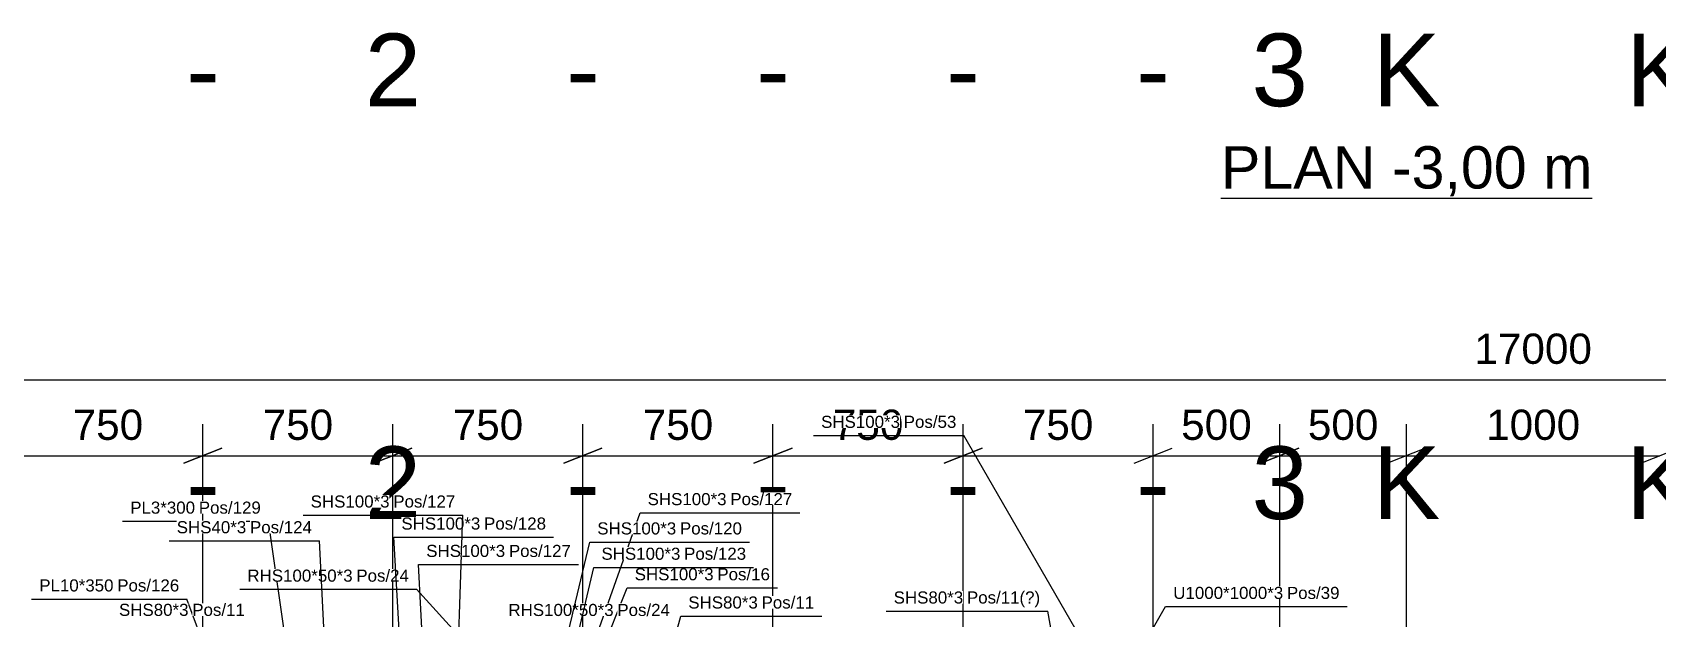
# Model space of a CAD drawing. Header units: millimetres. Extents: x -57554 to 16546, y 2142 to 98430.
# Drawn here: x -1857 to 4556, y 26476 to 28788 of the extents above; entities that cross this region are included whole.
import ezdxf

# ---------------------------------------------------------------- set-up
doc = ezdxf.new("R2010")
doc.units = ezdxf.units.MM
doc.linetypes.add('DXK_LINE_DOT3', pattern=[5.9187, 2.979, -0.9799, 0.9799, -0.9799])
doc.layers.add('S-Z2-A_TEXTUAL_ANNOTATION', color=7, linetype='Continuous')
doc.layers.add('S-Z23-A_DIMENSIONS', color=7, linetype='Continuous')
doc.styles.add('Arial', font='ARIAL.TTF', dxfattribs={"height": 0.2})

msp = doc.modelspace()

# ---------------------------------------------------------------- linework, layer by layer
at = {"color": 6, "linetype": 'Continuous'}
msp.add_line((2833, 28134.8), (4297.8, 28134.8), dxfattribs=at)
at = {"color": 1, "linetype": 'DXK_LINE_DOT3'}
for p, q in [((-1184.8, 13818), (-1184.8, 26818)), ((-434.8, 13818), (-434.8, 26818)), ((315.2, 13818), (315.2, 26818)), ((1065.2, 13818), (1065.2, 26818)), ((1815.2, 13818), (1815.2, 26818)), ((2565.2, 13818), (2565.2, 26818)), ((3065.2, 13818), (3065.2, 26818)), ((3565.2, 13818), (3565.2, 26818))]:
    msp.add_line(p, q, dxfattribs=at)
at = {"layer": 'S-Z23-A_DIMENSIONS'}
for p, q in [((-4434.8, 27418), (12565.2, 27418)), ((-1184.8, 24368), (-1184.8, 27243)), ((-1184.8, 24368), (-1184.8, 27243)), ((-434.8, 24368), (-434.8, 27243)), ((-434.8, 24368), (-434.8, 27243)), ((315.2, 24368), (315.2, 27243)), ((315.2, 24368), (315.2, 27243)), ((1065.2, 24368), (1065.2, 27243)), ((1065.2, 24368), (1065.2, 27243)), ((1815.2, 24368), (1815.2, 27243)), ((1815.2, 24368), (1815.2, 27243)), ((2565.2, 24368), (2565.2, 27243)), ((2565.2, 24368), (2565.2, 27243)), ((3065.2, 24368), (3065.2, 27243)), ((3065.2, 24368), (3065.2, 27243)), ((3565.2, 24368), (3565.2, 27243)), ((3565.2, 24368), (3565.2, 27243)), ((-1259.8, 27088), (-1109.8, 27148)), ((-1109.8, 27148), (-1259.8, 27088)), ((-509.8, 27088), (-359.8, 27148)), ((-359.8, 27148), (-509.8, 27088)), ((390.2, 27148), (240.2, 27088)), ((240.2, 27088), (390.2, 27148)), ((1140.2, 27148), (990.2, 27088)), ((990.2, 27088), (1140.2, 27148)), ((1740.2, 27088), (1890.2, 27148)), ((1890.2, 27148), (1740.2, 27088)), ((2490.2, 27088), (2640.2, 27148)), ((2990.2, 27088), (3140.2, 27148)), ((3640.2, 27148), (3490.2, 27088)), ((4490.2, 27088), (4640.2, 27148)), ((4490.2, 27088), (4640.2, 27148)), ((-1934.8, 27118), (-1184.8, 27118)), ((-1184.8, 27118), (-434.8, 27118)), ((-434.8, 27118), (315.2, 27118)), ((315.2, 27118), (1065.2, 27118)), ((1065.2, 27118), (1815.2, 27118)), ((1815.2, 27118), (2565.2, 27118)), ((2565.2, 27118), (3065.2, 27118)), ((3065.2, 27118), (3565.2, 27118)), ((3565.2, 27118), (4565.2, 27118))]:
    msp.add_line(p, q, dxfattribs=at)

# ---------------------------------------------------------------- texts
at = {"color": 5, "linetype": 'Continuous', "style": 'Arial'}
for s, p in [('2', (-546, 28497.3)), ('3', (2954, 28497.3)), ('K', (3431.9, 28497.3)), ('K', (4431.9, 28497.3)), ('-', (-1251.5, 28497.3)), ('-', (248.5, 28497.3)), ('-', (998.5, 28497.3)), ('-', (1748.5, 28497.3)), ('-', (2498.5, 28497.3)), ('2', (-546, 26868)), ('3', (2954, 26868)), ('K', (3431.9, 26868)), ('K', (4431.9, 26868)), ('-', (-1251.5, 26868)), ('-', (248.5, 26868)), ('-', (998.5, 26868)), ('-', (1748.5, 26868)), ('-', (2498.5, 26868))]:
    msp.add_text(s, height=286.5, dxfattribs=at).set_placement(p)

# ---------------------------------------------------------------- wipeouts: each hides what was drawn before it
at = {"color": 0, "linetype": 'Continuous'}
msp.add_wipeout([(4297.8, 28172.3), (4297.8, 28347.3), (2833, 28347.3), (2833, 28172.3)], dxfattribs=at)
for points, layer in [([(881.6, 26922.8), (881.6, 26972.8), (570.4, 26972.8), (570.4, 26922.8)], 'S-Z2-A_TEXTUAL_ANNOTATION'), ([(7.8, 26718.4), (7.8, 26768.4), (-303.4, 26768.4), (-303.4, 26718.4)], 'S-Z2-A_TEXTUAL_ANNOTATION'), ([(-1538, 26582.2), (-1538, 26632.2), (-1830.7, 26632.2), (-1830.7, 26582.2)], 'S-Z2-A_TEXTUAL_ANNOTATION'), ([(1005, 26514.9), (1005, 26564.9), (730.9, 26564.9), (730.9, 26514.9)], 'S-Z2-A_TEXTUAL_ANNOTATION'), ([(4321.8, 27455.5), (4321.8, 27630.5), (3808.5, 27630.5), (3808.5, 27455.5)], 'S-Z23-A_DIMENSIONS'), ([(-1395.9, 27155.5), (-1395.9, 27330.5), (-1723.8, 27330.5), (-1723.8, 27155.5)], 'S-Z23-A_DIMENSIONS'), ([(-645.9, 27155.5), (-645.9, 27330.5), (-973.8, 27330.5), (-973.8, 27155.5)], 'S-Z23-A_DIMENSIONS'), ([(104.1, 27155.5), (104.1, 27330.5), (-223.8, 27330.5), (-223.8, 27155.5)], 'S-Z23-A_DIMENSIONS'), ([(854.1, 27155.5), (854.1, 27330.5), (526.2, 27330.5), (526.2, 27155.5)], 'S-Z23-A_DIMENSIONS'), ([(1604.1, 27155.5), (1604.1, 27330.5), (1276.2, 27330.5), (1276.2, 27155.5)], 'S-Z23-A_DIMENSIONS'), ([(2354.1, 27155.5), (2354.1, 27330.5), (2026.2, 27330.5), (2026.2, 27155.5)], 'S-Z23-A_DIMENSIONS'), ([(4275.5, 27155.5), (4275.5, 27330.5), (3854.9, 27330.5), (3854.9, 27155.5)], 'S-Z23-A_DIMENSIONS')]:
    msp.add_wipeout(points).dxf.layer = layer

# ---------------------------------------------------------------- next in the draw order: linework, layer by layer
at = {"layer": 'S-Z2-A_TEXTUAL_ANNOTATION'}
for p, q in [((-234.4, 24678.3), (-333.4, 26688.4)), ((28.6, 24041.7), (700.9, 26484.9))]:
    msp.add_line(p, q, dxfattribs=at)

# ---------------------------------------------------------------- next in the draw order: texts
at = {"color": 7, "linetype": 'Continuous', "style": 'Arial'}
msp.add_text('PLAN -3,00 m', height=167.139, dxfattribs=at).set_placement((2833, 28172.3))
at = {"layer": 'S-Z23-A_DIMENSIONS', "style": 'Arial'}
for s, p in [('17000', (3833.5, 27480.5)), ('750', (-1698.8, 27180.5)), ('750', (-948.8, 27180.5)), ('750', (-198.8, 27180.5)), ('750', (551.2, 27180.5)), ('750', (1301.2, 27180.5)), ('750', (2051.2, 27180.5)), ('1000', (3879.9, 27180.5))]:
    msp.add_text(s, height=119.38, dxfattribs=at).set_placement(p)

# ---------------------------------------------------------------- next in the draw order: wipeouts: each hides what was drawn before it
for points, layer in [([(-1216, 26889.2), (-1216, 26939.2), (-1471.7, 26939.2), (-1471.7, 26889.2)], 'S-Z2-A_TEXTUAL_ANNOTATION'), ([(-448.4, 26913.4), (-448.4, 26963.4), (-759.6, 26963.4), (-759.6, 26913.4)], 'S-Z2-A_TEXTUAL_ANNOTATION'), ([(1141.2, 26922.8), (1141.2, 26972.8), (896.6, 26972.8), (896.6, 26922.8)], 'S-Z2-A_TEXTUAL_ANNOTATION'), ([(267.3, 26718.4), (267.3, 26768.4), (22.8, 26768.4), (22.8, 26718.4)], 'S-Z2-A_TEXTUAL_ANNOTATION'), ([(-1278.5, 26582.2), (-1278.5, 26632.2), (-1523, 26632.2), (-1523, 26582.2)], 'S-Z2-A_TEXTUAL_ANNOTATION'), ([(1227.5, 26514.9), (1227.5, 26564.9), (1020, 26564.9), (1020, 26514.9)], 'S-Z2-A_TEXTUAL_ANNOTATION'), ([(1815.6, 26534.6), (1815.6, 26584.6), (1541.4, 26584.6), (1541.4, 26534.6)], 'S-Z2-A_TEXTUAL_ANNOTATION'), ([(3078.4, 26552.7), (3078.4, 26602.7), (2644.9, 26602.7), (2644.9, 26552.7)], 'S-Z2-A_TEXTUAL_ANNOTATION'), ([(3479.1, 27155.5), (3479.1, 27330.5), (3151.2, 27330.5), (3151.2, 27155.5)], 'S-Z23-A_DIMENSIONS')]:
    msp.add_wipeout(points).dxf.layer = layer

# ---------------------------------------------------------------- next in the draw order: linework, layer by layer
at = {"layer": 'S-Z2-A_TEXTUAL_ANNOTATION'}
for p, q in [((-132.3, 24997.7), (540.4, 26892.8)), ((540.4, 26892.8), (1171.2, 26892.8)), ((-333.4, 26688.4), (297.3, 26688.4)), ((-1860.7, 26552.2), (-1248.5, 26552.2)), ((-682.6, 25025.7), (-1248.5, 26552.2)), ((700.9, 26484.9), (1257.5, 26484.9))]:
    msp.add_line(p, q, dxfattribs=at)
at = {"layer": 'S-Z23-A_DIMENSIONS'}
for p, q in [((3140.2, 27148), (2990.2, 27088)), ((3640.2, 27148), (3490.2, 27088))]:
    msp.add_line(p, q, dxfattribs=at)

# ---------------------------------------------------------------- next in the draw order: texts
at = {"layer": 'S-Z2-A_TEXTUAL_ANNOTATION', "style": 'Arial'}
for s, p in [('SHS100*3', (570.4, 26922.8)), ('Pos/127', (896.6, 26922.8)), ('SHS100*3', (-303.4, 26718.4)), ('Pos/127', (22.8, 26718.4)), ('PL10*350', (-1830.7, 26582.2)), ('Pos/126', (-1523, 26582.2)), ('SHS80*3', (730.9, 26514.9)), ('Pos/11', (1020, 26514.9))]:
    msp.add_text(s, height=47.75, dxfattribs=at).set_placement(p)
at = {"layer": 'S-Z23-A_DIMENSIONS', "style": 'Arial'}
msp.add_text('500', height=119.38, dxfattribs=at).set_placement((3176.2, 27180.5))

# ---------------------------------------------------------------- next in the draw order: wipeouts: each hides what was drawn before it
for points in [[(1566.2, 27227.8), (1566.2, 27277.8), (1255, 27277.8), (1255, 27227.8)], [(-956.5, 26889.2), (-956.5, 26939.2), (-1201, 26939.2), (-1201, 26889.2)], [(-188.9, 26913.4), (-188.9, 26963.4), (-433.4, 26963.4), (-433.4, 26913.4)], [(2119.5, 26534.6), (2119.5, 26584.6), (1830.6, 26584.6), (1830.6, 26534.6)], [(3300.9, 26552.7), (3300.9, 26602.7), (3093.4, 26602.7), (3093.4, 26552.7)]]:
    msp.add_wipeout(points).dxf.layer = 'S-Z2-A_TEXTUAL_ANNOTATION'

# ---------------------------------------------------------------- next in the draw order: linework, layer by layer
at = {"layer": 'S-Z2-A_TEXTUAL_ANNOTATION'}
for p, q in [((-1501.7, 26859.2), (-926.5, 26859.2)), ((-634.6, 24857.7), (-926.5, 26859.2)), ((764.9, 23318.5), (2614.9, 26522.7)), ((1511.4, 26504.6), (2149.5, 26504.6)), ((2568.6, 24251.3), (2149.5, 26504.6)), ((2614.9, 26522.7), (3330.9, 26522.7))]:
    msp.add_line(p, q, dxfattribs=at)

# ---------------------------------------------------------------- next in the draw order: texts
at = {"layer": 'S-Z2-A_TEXTUAL_ANNOTATION', "style": 'Arial'}
for s, height, p in [('PL3*300', 47.75, (-1471.7, 26889.2)), ('Pos/129', 47.75, (-1201, 26889.2)), ('SHS100*3', 47.75, (-759.6, 26913.4)), ('Pos/127', 47.75, (-433.4, 26913.4)), ('SHS80*3', 47.75, (1541.4, 26534.6)), ('Pos/11', 47.75, (1830.6, 26534.6)), ('(?)', 47.75, (2038, 26534.6)), ('U1000*1000*3', 47.754, (2644.9, 26552.7)), ('Pos/39', 47.75, (3093.4, 26552.7))]:
    msp.add_text(s, height=height, dxfattribs=at).set_placement(p)

# ---------------------------------------------------------------- next in the draw order: wipeouts: each hides what was drawn before it
for points, layer in [([(1788.6, 27227.8), (1788.6, 27277.8), (1581.2, 27277.8), (1581.2, 27227.8)], 'S-Z2-A_TEXTUAL_ANNOTATION'), ([(-90.3, 26826.4), (-90.3, 26876.4), (-401.5, 26876.4), (-401.5, 26826.4)], 'S-Z2-A_TEXTUAL_ANNOTATION'), ([(682.9, 26807.2), (682.9, 26857.2), (371.7, 26857.2), (371.7, 26807.2)], 'S-Z2-A_TEXTUAL_ANNOTATION'), ([(830.5, 26626.2), (830.5, 26676.2), (519.3, 26676.2), (519.3, 26626.2)], 'S-Z2-A_TEXTUAL_ANNOTATION'), ([(-1241.9, 26485.8), (-1241.9, 26535.8), (-1516, 26535.8), (-1516, 26485.8)], 'S-Z2-A_TEXTUAL_ANNOTATION'), ([(2979.1, 27155.5), (2979.1, 27330.5), (2651.2, 27330.5), (2651.2, 27155.5)], 'S-Z23-A_DIMENSIONS')]:
    msp.add_wipeout(points).dxf.layer = layer

# ---------------------------------------------------------------- next in the draw order: linework, layer by layer
at = {"layer": 'S-Z2-A_TEXTUAL_ANNOTATION'}
for p, q in [((1225, 27197.8), (1818.6, 27197.8)), ((4568.6, 22434.8), (1818.6, 27197.8)), ((-234.4, 24678.3), (-158.9, 26883.4)), ((-529.3, 24055.9), (489.3, 26596.2))]:
    msp.add_line(p, q, dxfattribs=at)
at = {"layer": 'S-Z23-A_DIMENSIONS'}
msp.add_line((2490.2, 27088), (2640.2, 27148), dxfattribs=at)

# ---------------------------------------------------------------- next in the draw order: texts
at = {"layer": 'S-Z2-A_TEXTUAL_ANNOTATION', "style": 'Arial'}
for s, p in [('SHS100*3', (1255, 27227.8)), ('Pos/53', (1581.2, 27227.8))]:
    msp.add_text(s, height=47.75, dxfattribs=at).set_placement(p)
at = {"layer": 'S-Z23-A_DIMENSIONS', "style": 'Arial'}
msp.add_text('500', height=119.38, dxfattribs=at).set_placement((2676.2, 27180.5))

# ---------------------------------------------------------------- next in the draw order: wipeouts: each hides what was drawn before it
for points in [[(169.3, 26826.4), (169.3, 26876.4), (-75.3, 26876.4), (-75.3, 26826.4)], [(-1014.1, 26811.9), (-1014.1, 26861.9), (-1288.2, 26861.9), (-1288.2, 26811.9)], [(942.4, 26807.2), (942.4, 26857.2), (697.9, 26857.2), (697.9, 26807.2)], [(699.3, 26707.3), (699.3, 26757.3), (388.1, 26757.3), (388.1, 26707.3)], [(-594.3, 26620.8), (-594.3, 26670.8), (-1009.3, 26670.8), (-1009.3, 26620.8)], [(1052.9, 26626.2), (1052.9, 26676.2), (845.5, 26676.2), (845.5, 26626.2)], [(-1019.4, 26485.8), (-1019.4, 26535.8), (-1226.9, 26535.8), (-1226.9, 26485.8)]]:
    msp.add_wipeout(points).dxf.layer = 'S-Z2-A_TEXTUAL_ANNOTATION'

# ---------------------------------------------------------------- next in the draw order: linework, layer by layer
at = {"layer": 'S-Z2-A_TEXTUAL_ANNOTATION'}
for p, q in [((-431.5, 26796.4), (199.3, 26796.4)), ((489.3, 26596.2), (1082.9, 26596.2))]:
    msp.add_line(p, q, dxfattribs=at)

# ---------------------------------------------------------------- next in the draw order: texts
at = {"layer": 'S-Z2-A_TEXTUAL_ANNOTATION', "style": 'Arial'}
for s, p in [('SHS100*3', (-401.5, 26826.4)), ('Pos/128', (-75.3, 26826.4)), ('SHS100*3', (371.7, 26807.2)), ('Pos/120', (697.9, 26807.2)), ('SHS100*3', (519.3, 26626.2)), ('Pos/16', (845.5, 26626.2)), ('SHS80*3', (-1516, 26485.8)), ('Pos/11', (-1226.9, 26485.8))]:
    msp.add_text(s, height=47.75, dxfattribs=at).set_placement(p)

# ---------------------------------------------------------------- next in the draw order: wipeouts: each hides what was drawn before it
for points in [[(-754.5, 26811.9), (-754.5, 26861.9), (-999.1, 26861.9), (-999.1, 26811.9)], [(-371.9, 26620.8), (-371.9, 26670.8), (-579.3, 26670.8), (-579.3, 26620.8)], [(435.8, 26485.4), (435.8, 26535.4), (20.9, 26535.4), (20.9, 26485.4)]]:
    msp.add_wipeout(points).dxf.layer = 'S-Z2-A_TEXTUAL_ANNOTATION'

# ---------------------------------------------------------------- next in the draw order: linework, layer by layer
at = {"layer": 'S-Z2-A_TEXTUAL_ANNOTATION'}
for p, q in [((-789.6, 26883.4), (-158.9, 26883.4)), ((-1318.2, 26781.9), (-724.5, 26781.9)), ((-633.3, 24978.5), (-724.5, 26781.9)), ((-323.2, 24918.5), (-431.5, 26796.4)), ((-234.4, 24358.3), (341.7, 26777.2)), ((-135.3, 24597.7), (358.1, 26677.3)), ((-1039.3, 26590.8), (-341.9, 26590.8))]:
    msp.add_line(p, q, dxfattribs=at)

# ---------------------------------------------------------------- next in the draw order: texts
at = {"layer": 'S-Z2-A_TEXTUAL_ANNOTATION', "style": 'Arial'}
for s, height, p in [('SHS40*3', 47.75, (-1288.2, 26811.9)), ('Pos/124', 47.75, (-999.1, 26811.9)), ('RHS100*50*3', 47.754, (-1009.3, 26620.8)), ('Pos/24', 47.75, (-579.3, 26620.8))]:
    msp.add_text(s, height=height, dxfattribs=at).set_placement(p)

# ---------------------------------------------------------------- next in the draw order: wipeouts: each hides what was drawn before it
for points in [[(958.8, 26707.3), (958.8, 26757.3), (714.3, 26757.3), (714.3, 26707.3)], [(658.3, 26485.4), (658.3, 26535.4), (450.8, 26535.4), (450.8, 26485.4)]]:
    msp.add_wipeout(points).dxf.layer = 'S-Z2-A_TEXTUAL_ANNOTATION'

# ---------------------------------------------------------------- next in the draw order: linework, layer by layer
at = {"layer": 'S-Z2-A_TEXTUAL_ANNOTATION'}
for p, q in [((341.7, 26777.2), (972.4, 26777.2)), ((358.1, 26677.3), (988.8, 26677.3)), ((1829.9, 24215.5), (-341.9, 26590.8))]:
    msp.add_line(p, q, dxfattribs=at)

# ---------------------------------------------------------------- next in the draw order: texts
at = {"layer": 'S-Z2-A_TEXTUAL_ANNOTATION', "style": 'Arial'}
for s, height, p in [('SHS100*3', 47.75, (388.1, 26707.3)), ('Pos/123', 47.75, (714.3, 26707.3)), ('RHS100*50*3', 47.754, (20.9, 26485.4)), ('Pos/24', 47.75, (450.8, 26485.4))]:
    msp.add_text(s, height=height, dxfattribs=at).set_placement(p)

doc.saveas('drawing.dxf')
